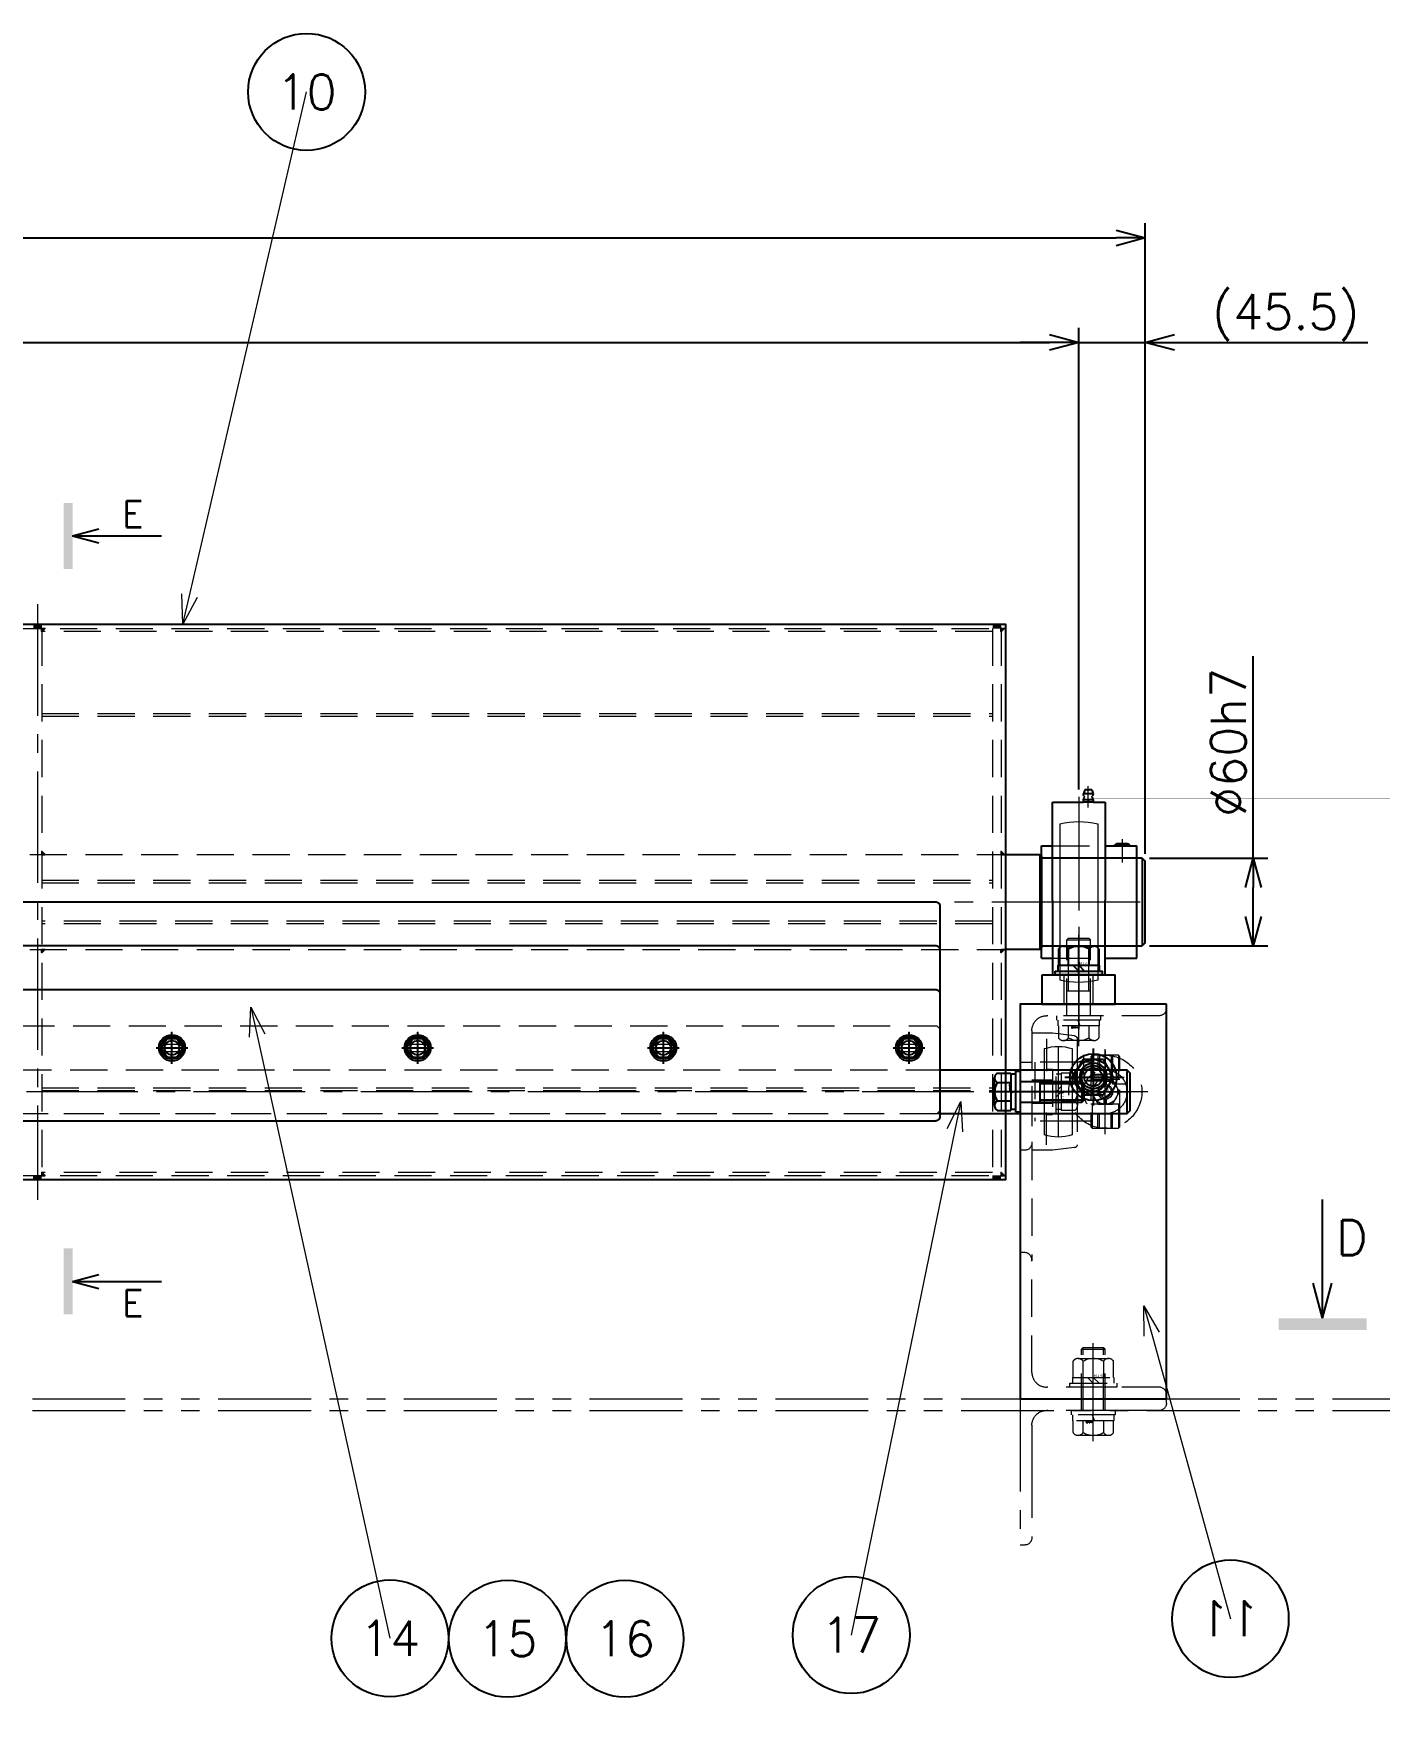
# Model space of a CAD drawing. Header units: millimetres. Extents: x -8731 to 85711, y -14522 to 31379.
# Drawn here: x -3308 to -2387, y 1035 to 2177 of the extents above; entities that cross this region are included whole.
import ezdxf
from ezdxf import colors
from ezdxf.entities.mleader import LeaderData, LeaderLine
from ezdxf.enums import TextEntityAlignment as Align
from ezdxf.math import Vec2, Vec3

# ---------------------------------------------------------------- set-up
doc = ezdxf.new("R2010")
doc.units = ezdxf.units.MM
doc.header["$LTSCALE"] = 4
doc.header["$PDMODE"] = 99
doc.header["$PDSIZE"] = 1
for name, pattern in [('CENTER2', [28.575, 19.05, -3.175, 3.175, -3.175]), ('HIDDEN', [9.525, 6.35, -3.175]), ('PHANTOM2', [31.75, 15.875, -3.175, 3.175, -3.175, 3.175, -3.175])]:
    doc.linetypes.add(name, pattern=pattern)
for name, color, linetype, lineweight in [('04_HIDDEN', 2, 'HIDDEN', 13), ('05_CENTER', 4, 'CENTER2', 13), ('06_PHANTOM', 2, 'PHANTOM2', 13), ('08_DIM', 3, 'Continuous', 13)]:
    doc.layers.add(name, color=color, linetype=linetype, lineweight=lineweight)
doc.layers.add('10_DRAFT', color=8, linetype='Continuous', lineweight=0, plot=False)
doc.styles.add('KANJI0', font='txt.shx', dxfattribs={"width": 0.9, "height": 30, "bigfont": 'bigfont'})
doc.styles.add('KSS_TXT', font='txt.shx', dxfattribs={"bigfont": 'extfont2.shx'})
doc.styles.add('KSS_TXT_L', font='txt.shx', dxfattribs={"height": 9, "bigfont": 'extfont2.shx'})
doc.styles.get("Standard").update_dxf_attribs({"font": 'txt.shx', "bigfont": 'extfont2.shx'})
doc.dimstyles.new('KSS_DIM', dxfattribs={"dimscale": 3, "dimtxt": 3, "dimasz": 2.5, "dimexe": 1.25, "dimexo": 0.625, "dimtad": 1, "dimdsep": 46, "dimtxsty": 'KSS_TXT', "dimblk": 'OPEN30', "dimcen": 0, "dimazin": 2, "dimtfac": 0.75, "dimtmove": 0, "dimatfit": 3, "dimldrblk": 'OPEN30', "dimfxl": 1, "dimtolj": 1, "dimarcsym": 0})

# ---------------------------------------------------------------- blocks, each defined once
blk = doc.blocks.new('M10Nua_1_1_1')
at = {"color": 0, "linetype": 'CENTER2'}
for p, q in [((11.1, 0), (-11.1, 0)), ((0, -11.1), (0, 11.1))]:
    blk.add_line(p, q, dxfattribs=at)
at = {"color": 0}
for p, q in [((-4.9, 8.5), (-9.8, 0)), ((-9.8, 0), (-4.9, -8.5)), ((-4.9, 8.5), (4.9, 8.5)), ((9.8, 0), (4.9, 8.5)), ((4.9, -8.5), (9.8, 0)), ((-4.9, -8.5), (4.9, -8.5))]:
    blk.add_line(p, q, dxfattribs=at)
for radius in [8.49, 5, 4]:
    blk.add_circle((0, 0), radius, dxfattribs=at)
at = {"layer": '10_DRAFT', "style": 'KANJI0', "width": 0.82}
blk.add_text('Ｍ１０', height=1.25, dxfattribs=at).set_placement((0.3, 0.1))
blk = doc.blocks.new('M10Tz_1_1_1')
at = {"color": 0}
for radius in [5, 4]:
    blk.add_circle((0, 0), radius, dxfattribs=at)
at = {"layer": '05_CENTER'}
for p, q in [((8.3, 0), (-8.3, 0)), ((0, -8.3), (0, 8.3))]:
    blk.add_line(p, q, dxfattribs=at)
blk = doc.blocks.new('A$C4CB00668_1_1_1')
at = {"color": 0}
for p, q in [((-24, 25), (-24, 8.5)), ((-6, 25), (-6, 8.5)), ((-24, -8.5), (-24, -25)), ((-6, -8.5), (-6, -25))]:
    blk.add_line(p, q, dxfattribs=at)
for p, q in [((-5, 8.5), (-25, 8.5)), ((-5, -8.5), (-25, -8.5))]:
    blk.add_line(p, q)
blk.add_lwpolyline([(-6, 25), (-24, 25), (-25, 24), (-25, -24), (-24, -25), (-6, -25), (-5, -24), (-5, 24)], close=True, dxfattribs=at)
at = {"layer": '04_HIDDEN'}
for p, q in [((-20, 25), (-20, 15)), ((-19, 25), (-19, 15)), ((-11, 25), (-11, 15)), ((-10, 25), (-10, 15)), ((-5, 15), (-25, 15)), ((-5, -15), (-25, -15)), ((-20, -25), (-20, -15)), ((-19, -25), (-19, -15)), ((-11, -25), (-11, -15)), ((-10, -25), (-10, -15))]:
    blk.add_line(p, q, dxfattribs=at)
at = {"layer": '05_CENTER'}
for p, q in [((-15, 27.9), (-15, 11.5)), ((-15, -27.9), (-15, -11.6))]:
    blk.add_line(p, q, dxfattribs=at)
at = {"layer": '10_DRAFT'}
blk.add_line((-5, 0), (-25, 0), dxfattribs=at)
blk.add_blockref('M10Tz_1_1_1', (-15, 0))
blk = doc.blocks.new('SCS10-12b_1_1_1')
at = {"color": 0, "linetype": 'CENTER2'}
for p, q in [((0, 16.4), (0, -16.4)), ((-16.4, 0), (16.4, 0)), ((-13, -10), (13, -10))]:
    blk.add_line(p, q, dxfattribs=at)
at = {"color": 0}
for p, q in [((-0.8, 8), (-0.8, 4.9)), ((-0.8, 8), (0.8, 8)), ((0.8, 8), (0.8, 4.9)), ((-0.8, -4.9), (-0.8, -15)), ((0.8, -4.9), (0.8, -15))]:
    blk.add_line(p, q, dxfattribs=at)
at = {"color": 0, "linetype": 'HIDDEN'}
for p, q in [((-13, -7.5), (-0.8, -7.5)), ((-12.7, -8), (-0.8, -8)), ((0.8, -7.3), (5, -7.3)), ((5, -5.5), (5, -14.1)), ((5, -5.5), (14.1, -5.5)), ((-9.4, -11.7), (-0.8, -11.7)), ((-9, -12), (-0.8, -12)), ((0.8, -12.3), (5, -12.3))]:
    blk.add_line(p, q, dxfattribs=at)
at = {"color": 0}
for radius, start, end in [(15, 0, 267.134), (5, 98.6269, 261.3731), (5, 0, 81.3731), (5, 278.6269, 0), (15, 272.866, 0)]:
    blk.add_arc((0, 0), radius, start, end, dxfattribs=at)
blk = doc.blocks.new('A$C5AB923D3_1_1_1')
at = {"color": 0}
for radius in [25, 5.1]:
    blk.add_circle((0, 0), radius, dxfattribs=at)
at = {"layer": '05_CENTER'}
for p, q in [((0, -29.1), (0, 29.1)), ((29.1, 0), (-29.1, 0))]:
    blk.add_line(p, q, dxfattribs=at)
blk = doc.blocks.new('A$C4C084B09_1_1')
for name, p in [('A$C5AB923D3_1_1_1', (0, 0)), ('A$C4CB00668_1_1_1', (15, 0))]:
    blk.add_blockref(name, p)
at = {"layer": '04_HIDDEN', "color": 4, "xscale": -1, "rotation": 180}
blk.add_blockref('SCS10-12b_1_1_1', (0, 0), dxfattribs=at)
at = {"layer": '04_HIDDEN'}
blk.add_blockref('M10Nua_1_1_1', (0, 0), dxfattribs=at)
blk = doc.blocks.new('A$C37492DD6_1_1')
at = {"color": 0}
for points in [[(-942, 100), (942, 100, -0.414214), (945, 97), (945, -17, -0.414214), (942, -20), (-942, -20, -0.414214), (-945, -17), (-945, 97, -0.414214)], [(425, 32.5), (425, 27.5, -1), (415, 27.5), (415, 32.5, -1)], [(593, 32.5), (593, 27.5, -1), (583, 27.5), (583, 32.5, -1)], [(761, 32.5), (761, 27.5, -1), (751, 27.5), (751, 32.5, -1)], [(929, 32.5), (929, 27.5, -1), (919, 27.5), (919, 32.5, -1)]]:
    blk.add_lwpolyline(points, format="xyb", close=True, dxfattribs=at)
at = {"layer": '05_CENTER'}
for p, q in [((420, 19.1), (420, 40.9)), ((588, 19.1), (588, 40.9)), ((756, 19.1), (756, 40.9)), ((924, 19.1), (924, 40.9)), ((411.2, 32.5), (428.8, 32.5)), ((411.2, 30), (428.8, 30)), ((411.2, 27.5), (428.8, 27.5)), ((579.2, 32.5), (596.8, 32.5)), ((579.2, 30), (596.8, 30)), ((579.2, 27.5), (596.8, 27.5)), ((747.2, 32.5), (764.8, 32.5)), ((747.2, 30), (764.8, 30)), ((747.2, 27.5), (764.8, 27.5)), ((915.2, 32.5), (932.8, 32.5)), ((915.2, 30), (932.8, 30)), ((915.2, 27.5), (932.8, 27.5))]:
    blk.add_line(p, q, dxfattribs=at)
blk = doc.blocks.new('A$C445778C0_1_1_1')
at = {"color": 0}
blk.add_line((1073, 15), (1073, -15), dxfattribs=at)
blk.add_lwpolyline([(945, 15), (1073, 15), (1075, 13), (1075, -13), (1073, -15), (945, -15)], dxfattribs=at)
for centre in [(420, 30), (588, 30), (756, 30), (924, 30)]:
    blk.add_circle(centre, 5, dxfattribs=at)
at = {"layer": '04_HIDDEN'}
blk.add_lwpolyline([(943, -15), (-943, -15), (-945, -13), (-945, 43), (-943, 45), (943, 45), (945, 43), (945, -13)], close=True, dxfattribs=at)
for points in [[(-945, 15), (945, 15)], [(945, -15), (-945, -15)]]:
    blk.add_lwpolyline(points, dxfattribs=at)
at = {"layer": '05_CENTER'}
for p, q in [((420, 21.4), (420, 38.6)), ((588, 21.4), (588, 38.6)), ((756, 21.4), (756, 38.6)), ((924, 21.4), (924, 38.6)), ((411.4, 30), (428.6, 30)), ((579.4, 30), (596.6, 30)), ((747.4, 30), (764.6, 30)), ((915.4, 30), (932.6, 30)), ((1082.5, 0), (-1082.5, 0))]:
    blk.add_line(p, q, dxfattribs=at)
blk = doc.blocks.new('A$C77164FB2_1_1_1')
at = {"color": 0}
blk.add_lwpolyline([(-942, 70), (942, 70, -0.414214), (945, 67), (945, -17, -0.414214), (942, -20), (-942, -20, -0.414214), (-945, -17), (-945, 67, -0.414214)], format="xyb", close=True, dxfattribs=at)
for centre in [(420, 30), (588, 30), (756, 30), (924, 30)]:
    blk.add_circle(centre, 5, dxfattribs=at)
at = {"layer": '05_CENTER'}
for p, q in [((420, 21.6), (420, 38.4)), ((588, 21.6), (588, 38.4)), ((756, 21.6), (756, 38.4)), ((924, 21.6), (924, 38.4)), ((428.4, 30), (411.6, 30)), ((596.4, 30), (579.6, 30)), ((764.4, 30), (747.6, 30)), ((932.4, 30), (915.6, 30))]:
    blk.add_line(p, q, dxfattribs=at)
blk = doc.blocks.new('A$C2F0E1FC8_1_1_1')
at = {"color": 0}
for points in [[(-942, 130), (942, 130, -0.414214), (945, 127), (945, -17, -0.414214), (942, -20), (-942, -20, -0.414214), (-945, -17), (-945, 127, -0.414214)], [(425, 32.5), (425, 27.5, -1), (415, 27.5), (415, 32.5, -1)], [(593, 32.5), (593, 27.5, -1), (583, 27.5), (583, 32.5, -1)], [(761, 32.5), (761, 27.5, -1), (751, 27.5), (751, 32.5, -1)], [(929, 32.5), (929, 27.5, -1), (919, 27.5), (919, 32.5, -1)]]:
    blk.add_lwpolyline(points, format="xyb", close=True, dxfattribs=at)
at = {"layer": '05_CENTER'}
for p, q in [((420, 19.1), (420, 40.9)), ((588, 19.1), (588, 40.9)), ((756, 19.1), (756, 40.9)), ((924, 19.1), (924, 40.9)), ((411.2, 32.5), (428.8, 32.5)), ((411.2, 30), (428.8, 30)), ((411.2, 27.5), (428.8, 27.5)), ((579.2, 32.5), (596.8, 32.5)), ((579.2, 30), (596.8, 30)), ((579.2, 27.5), (596.8, 27.5)), ((747.2, 32.5), (764.8, 32.5)), ((747.2, 30), (764.8, 30)), ((747.2, 27.5), (764.8, 27.5)), ((915.2, 32.5), (932.8, 32.5)), ((915.2, 30), (932.8, 30)), ((915.2, 27.5), (932.8, 27.5))]:
    blk.add_line(p, q, dxfattribs=at)
blk = doc.blocks.new('A$C09CE55E7_1_1_1')
at = {"color": 0}
for p, q in [((-12.7, 15.8), (-12.7, 6.5)), ((-9.5, 17.5), (9.5, 17.5)), ((-6.4, 6.5), (-6.4, 15.8)), ((6.4, 15.8), (6.4, 6.5)), ((12.7, 15.8), (12.7, 6.5)), ((-14, 0), (-14, 3)), ((-14, 3), (14, 3)), ((14, 0), (-14, 0)), ((12.7, 6.5), (-12.7, 6.5)), ((-12.2, 3), (-12.2, 6.5)), ((-7, 0), (-7, -42.1)), ((-0.6, 6.5), (0.6, 3)), ((7, 0), (7, -42.1)), ((12.2, 6.5), (12.2, 3)), ((14, 3), (14, 0)), ((7, -13.5), (-7, -13.5)), ((-5.6, -13.5), (-5.6, -43.5)), ((5.6, -13.5), (5.6, -43.5)), ((-7, -42.1), (-5.6, -43.5)), ((7, -42.1), (-7, -42.1)), ((5.6, -43.5), (-5.6, -43.5)), ((7, -42.1), (5.6, -43.5))]:
    blk.add_line(p, q, dxfattribs=at)
at = {"color": 0, "linetype": 'CENTER2'}
blk.add_line((0, -46.1), (0, 21.2), dxfattribs=at)
at = {"color": 0}
for centre, radius, start, end in [((-9.5, 13.7), 3.81, 33.626, 146.374), ((0, 4.8), 12.7, 60, 120), ((9.5, 13.7), 3.81, 33.626, 146.374)]:
    blk.add_arc(centre, radius, start, end, dxfattribs=at)
at = {"layer": '10_DRAFT', "ltscale": 3, "style": 'KANJI0', "width": 0.82}
blk.add_text('M14x50', height=1, dxfattribs=at).set_placement((0.5, 6.6))
blk = doc.blocks.new('MUCAFL206c_1_1')
at = {"color": 0}
for p, q in [((-31, 36.2), (-31, -36.2)), ((-29.2, 38.2), (-14, 40)), ((-14, 40), (0, 40)), ((-10, 36.3), (-10, 14.1)), ((0, 40), (0, -40)), ((-40.2, 20.3), (-31, 20.3)), ((-40.2, 20.3), (-40.2, -20.2)), ((-38.2, 20.5), (-37.3, 21)), ((-38.2, 20.3), (-38.2, 20.5)), ((-32.2, 20.5), (-38.2, 20.5)), ((-37.6, 20.3), (-37.6, 20.8)), ((-33.1, 21), (-37.3, 21)), ((-32.2, 20.5), (-33.1, 21)), ((-32.8, 20.3), (-32.8, 20.8)), ((-32.2, 20.3), (-32.2, 20.5)), ((-14, 15.5), (-14, -15.5)), ((-10, 15.5), (-14, 15.5)), ((-40.2, -20.2), (-31, -20.2)), ((-10, -15.5), (-14, -15.5)), ((-10, -36.3), (-10, -14.1)), ((-29.2, -38.2), (-14, -40)), ((-14, -40), (0, -40))]:
    blk.add_line(p, q, dxfattribs=at)
at = {"color": 0, "linetype": 'CENTER2'}
blk.add_line((-35.2, 24), (-35.2, 12), dxfattribs=at)
at = {"color": 0, "linetype": 'HIDDEN'}
for p, q in [((-40.2, 15), (-2.1, 15)), ((-31, 20.3), (-2.1, 20.3)), ((-2.1, 20.3), (-2.1, -20.2)), ((-14, 8), (0, 8)), ((-14, -8), (0, -8)), ((-40.2, -15), (-2.1, -15)), ((-31, -20.2), (-2.1, -20.2))]:
    blk.add_line(p, q, dxfattribs=at)
at = {"color": 0}
for centre, start, end in [((-29, 36.2), 96.7098, 180), ((-29, -36.2), 180, 263.2902)]:
    blk.add_arc(centre, 2, start, end, dxfattribs=at)
at = {"layer": '10_DRAFT'}
for p, q in [((-27.5, 29.5), (-27.5, -29.5)), ((-18, 31), (-18, -31)), ((-8.5, 29.5), (-8.5, -29.5)), ((-40.2, 0), (0, 0))]:
    blk.add_line(p, q, dxfattribs=at)
for start, end in [(72.1545, 107.8455), (252.1545, 287.8455)]:
    blk.add_arc((-18, 0), 31, start, end, dxfattribs=at)
blk = doc.blocks.new('M14Nza_1_1_1')
at = {"color": 0}
for p, q in [((-12.7, 15.4), (-12.7, 6.1)), ((-9.5, 17.1), (9.5, 17.1)), ((-6.4, 6.1), (-6.4, 15.4)), ((6.4, 15.4), (6.4, 6.1)), ((12.7, 15.4), (12.7, 6.1)), ((-12.7, 6.1), (12.7, 6.1)), ((-12.2, 2.6), (-12.2, 6.1)), ((-3.5, 6.1), (0, 2.6)), ((0, 6.1), (3.5, 2.6)), ((12.2, 6.1), (12.2, 2.6))]:
    blk.add_line(p, q, dxfattribs=at)
at = {"color": 0, "linetype": 'CENTER2'}
blk.add_line((0, 0), (0, 17.1), dxfattribs=at)
at = {"color": 0}
blk.add_lwpolyline([(-15, 0), (15, 0), (15, 2.6), (-15, 2.6)], close=True, dxfattribs=at)
for centre, radius, start, end in [((-9.5, 13.3), 3.81, 33.626, 146.374), ((0, 4.4), 12.7, 60, 120), ((9.5, 13.3), 3.81, 33.626, 146.374)]:
    blk.add_arc(centre, radius, start, end, dxfattribs=at)
at = {"layer": '10_DRAFT', "ltscale": 3, "style": 'KANJI0', "width": 0.82}
blk.add_text('Ｍ１４', height=1.5, dxfattribs=at).set_placement((0.4, 6.2))
blk = doc.blocks.new('A$C67FD2836_1_1_1')
at = {"color": 0, "linetype": 'CENTER2'}
for p, q in [((-10.8, 0), (10.8, 0)), ((0, -10.8), (0, 10.8))]:
    blk.add_line(p, q, dxfattribs=at)
at = {"color": 0}
for p, q in [((-7.5, 0), (-3.8, 6.5)), ((-3.8, -6.5), (-7.5, 0)), ((-3.8, 6.5), (3.8, 6.5)), ((3.8, 6.5), (7.5, 0)), ((7.5, 0), (3.8, -6.5)), ((3.8, -6.5), (-3.8, -6.5))]:
    blk.add_line(p, q, dxfattribs=at)
for radius in [9, 7.7]:
    blk.add_circle((0, 0), radius, dxfattribs=at)
at = {"layer": '10_DRAFT', "style": 'KSS_TXT_L'}
blk.add_text('BT-M8', height=0.3, dxfattribs=at).set_placement((-0.7, -0.5))
blk = doc.blocks.new('A$C52DD5DB4_1')
for name, p in [('A$C2F0E1FC8_1_1_1', (-1008, 0)), ('A$C37492DD6_1_1', (-1008, 0)), ('A$C77164FB2_1_1_1', (-1008, 0)), ('A$C445778C0_1_1_1', (-1008, 0)), ('A$C67FD2836_1_1_1', (-588, 30)), ('A$C67FD2836_1_1_1', (-420, 30)), ('A$C67FD2836_1_1_1', (-252, 30)), ('A$C67FD2836_1_1_1', (-84, 30))]:
    blk.add_blockref(name, p)
at = {"rotation": 90}
blk.add_blockref('A$C09CE55E7_1_1_1', (-8, 0), dxfattribs=at)
at = {"layer": '04_HIDDEN', "color": 4, "xscale": -1}
blk.add_blockref('MUCAFL206c_1_1', (0, 0), dxfattribs=at)
at = {"layer": '04_HIDDEN'}
blk.add_blockref('A$C4C084B09_1_1', (50.2, 0), dxfattribs=at)
at = {"layer": '04_HIDDEN', "rotation": 270}
blk.add_blockref('M14Nza_1_1_1', (14, 0), dxfattribs=at)
blk = doc.blocks.new('AM_BALLOON1')
at = {"transparency": 16777216}
blk.add_circle((0, 0), 5, dxfattribs=at)
blk.add_attdef('B_NUMBER', text='', height=3, dxfattribs=at).set_placement((0, 0), align=Align.MIDDLE_CENTER)
blk = doc.blocks.new('_OPEN')
at = {"color": 0, "linetype": 'ByBlock'}
for p, q in [((-1, 0.167), (0, 0)), ((0, 0), (-1, -0.167)), ((0, 0), (-1, 0))]:
    blk.add_line(p, q, dxfattribs=at)
blk = doc.blocks.new('seca02_1_1_1')
for q in [(3.5, 0.8), (3.5, -0.8), (10.64, 0)]:
    blk.add_line((0.5, 0), q)
blk.add_solid([(-0.5, 3.76), (-0.5, -3.76), (0.5, 3.76), (0.5, -3.76)])
blk.add_attdef('A', text='', height=3).set_placement((7.37, 2.5), align=Align.MIDDLE)
blk = doc.blocks.new('seca03_1_1_1')
for q in [(0, 10.64), (-0.8, 3.5), (0.8, 3.5)]:
    blk.add_line((0, 0.5), q)
blk.add_solid([(-3.76, -0.5), (3.76, -0.5), (-3.76, 0.5), (3.76, 0.5)])
blk.add_attdef('A', text='', height=3).set_placement((-2.5, 7.37), align=Align.MIDDLE)
blk = doc.blocks.new('_Open30')
at = {"color": 0, "linetype": 'ByBlock', "lineweight": -2}
for p, q in [((-1, 0.268), (0, 0)), ((0, 0), (-1, -0.268)), ((0, 0), (-1, 0))]:
    blk.add_line(p, q, dxfattribs=at)
blk = doc.blocks.new('*D1419')
at = {"layer": '08_DIM', "color": 0, "lineweight": -2, "transparency": 16777216}
for p, q in [((-2613.1, 1965.7), (-2633.1, 1965.7)), ((-2593.1, 1660), (-2593.1, 1975.7)), ((-2593.1, 1965.7), (-2547.6, 1965.7)), ((-2547.6, 1616), (-2547.6, 1975.7)), ((-2527.6, 1965.7), (-2395.3, 1965.7))]:
    blk.add_line(p, q, dxfattribs=at)
at = {"layer": 'Defpoints', "color": 0, "transparency": 16777216}
for p in [(-2547.6, 1965.7), (-2593.1, 1655), (-2547.6, 1611)]:
    blk.add_point(p, dxfattribs=at)
at = {"layer": '08_DIM', "color": 0, "lineweight": -2, "transparency": 16777216, "xscale": 20, "yscale": 20, "zscale": 20}
blk.add_blockref('_Open30', (-2593.1, 1965.7), dxfattribs=at)
at = {"layer": '08_DIM', "color": 0, "lineweight": -2, "transparency": 16777216, "xscale": 20, "yscale": 20, "zscale": 20, "rotation": 180}
blk.add_blockref('_Open30', (-2547.6, 1965.7), dxfattribs=at)
at = {"layer": '08_DIM', "color": 0, "transparency": 16777216, "insert": (-2451.5, 1982.7), "char_height": 24, "attachment_point": 5, "style": 'KSS_TXT'}
blk.add_mtext('\\A1;(45.5)', dxfattribs=at)
blk = doc.blocks.new('*D1420')
at = {"layer": '08_DIM', "color": 0, "lineweight": -2, "transparency": 16777216}
for p, q in [((-2473.8, 1613), (-2473.8, 1751.2)), ((-2544.6, 1613), (-2463.8, 1613)), ((-2473.8, 1573), (-2473.8, 1593)), ((-2544.6, 1553), (-2463.8, 1553))]:
    blk.add_line(p, q, dxfattribs=at)
at = {"layer": 'Defpoints', "color": 0, "transparency": 16777216}
for p in [(-2549.6, 1613), (-2473.8, 1613), (-2549.6, 1553)]:
    blk.add_point(p, dxfattribs=at)
at = {"layer": '08_DIM', "color": 0, "lineweight": -2, "transparency": 16777216, "xscale": 20, "yscale": 20, "zscale": 20}
for p, rotation in [((-2473.8, 1613), 90), ((-2473.8, 1553), 270)]:
    blk.add_blockref('_Open30', p, dxfattribs=dict(at, rotation=rotation))
at = {"layer": '08_DIM', "color": 0, "transparency": 16777216, "insert": (-2490.8, 1692.1), "char_height": 24, "attachment_point": 5, "rotation": 90, "style": 'KSS_TXT'}
blk.add_mtext('\\A1;%%C60h7', dxfattribs=at)
blk = doc.blocks.new('*D1422')
at = {"layer": '08_DIM', "color": 0, "lineweight": -2, "transparency": 16777216}
for p, q in [((-5047.6, 1615.9), (-5047.6, 2047.2)), ((-2547.6, 1616), (-2547.6, 2047.2)), ((-5027.6, 2037.2), (-2567.6, 2037.2))]:
    blk.add_line(p, q, dxfattribs=at)
at = {"layer": 'Defpoints', "color": 0, "transparency": 16777216}
for p in [(-2547.6, 2037.2), (-5047.6, 1610.9), (-2547.6, 1611)]:
    blk.add_point(p, dxfattribs=at)
at = {"layer": '08_DIM', "color": 0, "lineweight": -2, "transparency": 16777216, "xscale": 20, "yscale": 20, "zscale": 20, "rotation": 180}
blk.add_blockref('_Open30', (-5047.6, 2037.2), dxfattribs=at)
at = {"layer": '08_DIM', "color": 0, "lineweight": -2, "transparency": 16777216, "xscale": 20, "yscale": 20, "zscale": 20}
blk.add_blockref('_Open30', (-2547.6, 2037.2), dxfattribs=at)
at = {"layer": '08_DIM', "color": 0, "transparency": 16777216, "insert": (-3797.6, 2054.2), "char_height": 24, "attachment_point": 5, "style": 'KSS_TXT'}
blk.add_mtext('\\A1;2500', dxfattribs=at)
blk = doc.blocks.new('*D1424')
at = {"layer": '08_DIM', "color": 0, "lineweight": -2, "transparency": 16777216}
for p, q in [((-4673.1, 1660), (-4673.1, 1975.7)), ((-4653.1, 1965.7), (-2613.1, 1965.7)), ((-2593.1, 1660), (-2593.1, 1975.7))]:
    blk.add_line(p, q, dxfattribs=at)
at = {"layer": 'Defpoints', "color": 0, "transparency": 16777216}
for p in [(-2593.1, 1965.7), (-4673.1, 1655), (-2593.1, 1655)]:
    blk.add_point(p, dxfattribs=at)
at = {"layer": '08_DIM', "color": 0, "lineweight": -2, "transparency": 16777216, "xscale": 20, "yscale": 20, "zscale": 20, "rotation": 180}
blk.add_blockref('_Open30', (-4673.1, 1965.7), dxfattribs=at)
at = {"layer": '08_DIM', "color": 0, "lineweight": -2, "transparency": 16777216, "xscale": 20, "yscale": 20, "zscale": 20}
blk.add_blockref('_Open30', (-2593.1, 1965.7), dxfattribs=at)
at = {"layer": '08_DIM', "color": 0, "transparency": 16777216, "insert": (-3633.1, 1982.7), "char_height": 24, "attachment_point": 5, "style": 'KSS_TXT'}
blk.add_mtext('\\A1;2080', dxfattribs=at)
blk = doc.blocks.new('A$C5136444F_1_1_1')
at = {"color": 0}
for p, q in [((-13.9, 15.1), (-13.9, 7)), ((-10.4, 17), (10.4, 17)), ((-6.9, 7), (-6.9, 15.1)), ((6.9, 15.1), (6.9, 7)), ((13.8, 7), (13.8, 15.1)), ((-15, 0), (-15, 3)), ((-15, 3), (15, 3)), ((-15, 0), (15, 0)), ((-14, 3), (-14, 7)), ((-14, 7), (14, 7)), ((-8, 0), (-8, -51.9)), ((0.7, 3), (-0.7, 7)), ((8, 0), (8, -51.9)), ((14, 7), (14, 3)), ((15, 3), (15, 0)), ((8, -17), (-8, -17)), ((-6.9, -17), (-6.9, -53)), ((6.9, -17), (6.9, -53)), ((8, -51.9), (-8, -51.9)), ((-8, -51.9), (-6.9, -53)), ((6.9, -53), (-6.9, -53)), ((8, -51.9), (6.9, -53))]:
    blk.add_line(p, q, dxfattribs=at)
at = {"color": 0, "linetype": 'CENTER2'}
blk.add_line((0, 20.9), (0, -56), dxfattribs=at)
at = {"color": 0}
for centre, radius, start, end in [((-10.4, 12.8), 4.16, 33.626, 146.374), ((0, 3.1), 13.8, 60, 120), ((10.4, 12.8), 4.16, 33.626, 146.374)]:
    blk.add_arc(centre, radius, start, end, dxfattribs=at)
at = {"layer": '10_DRAFT', "style": 'KANJI0', "width": 0.82}
blk.add_text('M16x60', height=1, dxfattribs=at).set_placement((0.4, 7.5))
blk = doc.blocks.new('16b_1_1_1')
at = {"color": 0}
for p, q in [((-6.9, 12), (-13.9, 0)), ((6.9, 12), (-6.9, 12)), ((13.9, 0), (6.9, 12)), ((-13.9, 0), (-6.9, -12)), ((6.9, -12), (13.9, 0)), ((-6.9, -12), (6.9, -12))]:
    blk.add_line(p, q, dxfattribs=at)
at = {"color": 0, "linetype": 'CENTER2'}
for p, q in [((0, 19.5), (0, -19.5)), ((-19.5, 0), (19.5, 0))]:
    blk.add_line(p, q, dxfattribs=at)
at = {"color": 0}
for radius in [16, 12, 8, 6.25]:
    blk.add_circle((0, 0), radius, dxfattribs=at)
at = {"layer": '10_DRAFT', "style": 'KANJI0', "width": 0.82}
blk.add_text('Ｍ１６', height=1.71, dxfattribs=at).set_placement((0.4, 0.2))
blk = doc.blocks.new('A$C46B767A8_1_1_1')
at = {"color": 0}
for p, q in [((-13.9, 15.1), (-13.9, 7)), ((-10.4, 17), (10.4, 17)), ((-6.9, 7), (-6.9, 15.1)), ((6.9, 15.1), (6.9, 7)), ((13.9, 7), (13.9, 15.1)), ((-15, 0), (-15, 3)), ((-15, 3), (15, 3)), ((-15, 0), (15, 0)), ((-14, 3), (-14, 7)), ((-14, 7), (14, 7)), ((-8, 0), (-8, -41.9)), ((-6.9, 0), (-6.9, -43)), ((0.7, 3), (-0.7, 7)), ((6.9, 0), (6.9, -43)), ((8, 0), (8, -41.9)), ((14, 7), (14, 3)), ((15, 3), (15, 0)), ((8, -41.9), (-8, -41.9)), ((-8, -41.9), (-6.9, -43)), ((6.9, -43), (-6.9, -43)), ((8, -41.9), (6.9, -43))]:
    blk.add_line(p, q, dxfattribs=at)
at = {"color": 0, "linetype": 'CENTER2'}
blk.add_line((0, 20.9), (0, -46), dxfattribs=at)
at = {"color": 0}
for centre, radius, start, end in [((-10.4, 12.8), 4.16, 33.626, 146.374), ((0, 3.1), 13.8, 60, 120), ((10.4, 12.8), 4.16, 33.626, 146.374)]:
    blk.add_arc(centre, radius, start, end, dxfattribs=at)
at = {"layer": '10_DRAFT', "style": 'KANJI0', "width": 0.82}
blk.add_text('M16x50', height=1, dxfattribs=at).set_placement((0.4, 7.5))
blk = doc.blocks.new('M16Nza_1_1_1')
at = {"color": 0}
for p, q in [((-13.9, 17.7), (-13.9, 6.6)), ((-10.4, 19.6), (10.4, 19.6)), ((-6.9, 6.6), (-6.9, 17.7)), ((6.9, 17.7), (6.9, 6.6)), ((13.9, 6.6), (13.9, 17.7)), ((-14, 2.6), (-14, 6.6)), ((-14, 6.6), (14, 6.6)), ((-4, 6.6), (0, 2.6)), ((0, 6.6), (4, 2.6)), ((14, 6.6), (14, 2.6))]:
    blk.add_line(p, q, dxfattribs=at)
at = {"color": 0, "linetype": 'CENTER2'}
blk.add_line((0, 0), (0, 19.6), dxfattribs=at)
at = {"color": 0}
blk.add_lwpolyline([(-16, 2.6), (16, 2.6), (16, 0), (-16, 0)], close=True, dxfattribs=at)
for centre, radius, start, end in [((-10.4, 15.4), 4.16, 33.626, 146.374), ((0, 5.7), 13.8, 60, 120), ((10.4, 15.4), 4.16, 33.626, 146.374)]:
    blk.add_arc(centre, radius, start, end, dxfattribs=at)
at = {"layer": '10_DRAFT', "style": 'KANJI0', "width": 0.82}
blk.add_text('Ｍ１６', height=1.71, dxfattribs=at).set_placement((0.4, 6.8))
blk = doc.blocks.new('A$C448B04A9_1_1_1')
at = {"color": 0}
for p, q in [((3, 100), (0, 100)), ((0, 0), (0, 100)), ((8, 18), (8, 95)), ((0, 0), (100, 0)), ((95, 8), (18, 8)), ((100, 3), (100, 0))]:
    blk.add_line(p, q, dxfattribs=at)
for centre, radius, start, end in [((3, 95), 5, 0, 90), ((18, 18), 10, 180, 270), ((95, 3), 5, 0, 90)]:
    blk.add_arc(centre, radius, start, end, dxfattribs=at)
blk = doc.blocks.new('A$C608A31E5_1_1_1')
at = {"color": 0}
blk.add_lwpolyline([(-50, 420), (50, 420), (50, 150), (-50, 150)], close=True, dxfattribs=at)
blk.add_circle((0, 370), 9.5, dxfattribs=at)
at = {"layer": '04_HIDDEN'}
for p, q in [((42, 380), (50, 380)), ((42, 325), (42, 244.4))]:
    blk.add_line(p, q, dxfattribs=at)
at = {"layer": '05_CENTER'}
for p, q in [((10, 429.1), (10, 402.8)), ((0, 355.2), (0, 384.8)), ((-14.8, 370), (14.8, 370)), ((31.4, 360), (61, 360)), ((0, 139), (0, 168.6))]:
    blk.add_line(p, q, dxfattribs=at)
at = {"layer": '04_HIDDEN', "rotation": 180}
blk.add_blockref('A$C448B04A9_1_1_1', (50, 420), dxfattribs=at)
at = {"layer": '04_HIDDEN', "xscale": -1}
blk.add_blockref('A$C448B04A9_1_1_1', (50, 150), dxfattribs=at)
blk = doc.blocks.new('A$C67F20274_1_1_1')
h = blk.add_hatch(color=3)
h.dxf.hatch_style = 1
h.paths.add_polyline_path([(0, -2), (0, 0), (-2, 0)])
at = {"color": 3}
blk.add_lwpolyline([(0, 0), (-2, 0), (-2, 0), (0, -2)], close=True, dxfattribs=at)
blk = doc.blocks.new('A$C715E4393_1_1_1')
h = blk.add_hatch(color=3)
h.dxf.hatch_style = 1
h.paths.add_polyline_path([(325.5, 187), (325.5, 189.2, 0.11176), (328, 188.6), (328, 187)])
h.paths.add_polyline_path([(328, 187), (328, 188.6, 0.111762), (330.5, 189.2), (330.5, 187)])
h = blk.add_hatch(color=3)
h.dxf.hatch_style = 1
h.paths.add_polyline_path([(981.5, 187), (981.5, 189.2, 0.11176), (984, 188.6), (984, 187)])
h.paths.add_polyline_path([(984, 187), (984, 188.6, 0.111762), (986.5, 189.2), (986.5, 187)])
h = blk.add_hatch(color=3)
h.dxf.hatch_style = 1
h.paths.add_polyline_path([(330.5, -187), (330.5, -189.2, 0.11176), (328, -188.6), (328, -187)])
h.paths.add_polyline_path([(328, -187), (328, -188.6, 0.111762), (325.5, -189.2), (325.5, -187)])
h = blk.add_hatch(color=3)
h.dxf.hatch_style = 1
h.paths.add_polyline_path([(986.5, -187), (986.5, -189.2, 0.11176), (984, -188.6), (984, -187)])
h.paths.add_polyline_path([(984, -187), (984, -188.6, 0.111762), (981.5, -189.2), (981.5, -187)])
at = {"color": 0}
for p, q in [((990, 32.5), (1013.5, 32.5)), ((1013.5, 32.5), (1014.5, 31.5)), ((1013.5, 32.5), (1013.5, -32.5)), ((1014.5, 31.5), (1014.5, -31.5)), ((1083.5, 30), (1014.5, 30)), ((1083.5, 30), (1085.5, 28)), ((1083.5, 30), (1083.5, -30)), ((1085.5, -28), (1085.5, 28)), ((1013.5, -32.5), (990, -32.5)), ((1013.5, -32.5), (1014.5, -31.5)), ((1014.5, -30), (1083.5, -30)), ((1085.5, -28), (1083.5, -30))]:
    blk.add_line(p, q, dxfattribs=at)
blk.add_lwpolyline([(-990, 190), (990, 190), (990, -190), (-990, -190)], close=True, dxfattribs=at)
at = {"color": 3}
for centre, start, end in [((328, 194.5), 244.4921, 295.5079), ((984, 194.5), 244.4921, 295.5079), ((328, -194.5), 64.4921, 115.5079), ((984, -194.5), 64.4921, 115.5079)]:
    blk.add_arc(centre, 5.81, start, end, dxfattribs=at)
at = {"layer": '04_HIDDEN'}
for p, q in [((-990, 187), (990, 187)), ((325.5, 190), (325.5, 187)), ((330.5, 190), (330.5, 187)), ((331, 187), (331, -187)), ((981, 185), (331, 185)), ((981, 187), (981, -187)), ((981.5, 190), (981.5, 187)), ((986.5, 190), (986.5, 187)), ((987, 187), (987, -187)), ((331, 129), (981, 129)), ((331, 127), (981, 127)), ((-325, 32.5), (990, 32.5)), ((331, 15), (981, 15)), ((331, 13), (981, 13)), ((981, -13), (331, -13)), ((981, -15), (331, -15)), ((-325, -32.5), (990, -32.5)), ((331, -127), (981, -127)), ((331, -129), (981, -129)), ((-990, -187), (990, -187)), ((325.5, -190), (325.5, -187)), ((330.5, -190), (330.5, -187)), ((981, -185), (331, -185)), ((981.5, -190), (981.5, -187)), ((986.5, -190), (986.5, -187))]:
    blk.add_line(p, q, dxfattribs=at)
at = {"layer": '05_CENTER'}
for p, q in [((328, 203.6), (328, -203.6)), ((-1419.8, 0), (1090.8, 0))]:
    blk.add_line(p, q, dxfattribs=at)
at = {"layer": '10_DRAFT'}
blk.add_line((1040, 5.8), (1040, -5.8), dxfattribs=at)
at = {"xscale": -1}
for p in [(331, 187), (987, 187), (331, -32.5), (987, -32.5)]:
    blk.add_blockref('A$C67F20274_1_1_1', p, dxfattribs=at)
at = {"rotation": 180}
for p in [(331, 32.5), (987, 32.5), (331, -187), (987, -187)]:
    blk.add_blockref('A$C67F20274_1_1_1', p, dxfattribs=at)
blk = doc.blocks.new('MUCP212b_1_1_1')
at = {"color": 0}
for p, q in [((-18, 138), (-18, 70.9)), ((-10, 138), (-18, 138)), ((-8.3, 140), (-10, 140)), ((-10, 139.7), (-10, 138.3)), ((-10, 138), (-8.3, 138)), ((-8.9, 146.5), (-9.8, 143.8)), ((-9.8, 143.8), (-3.2, 143.8)), ((-8.9, 146.5), (-4.1, 146.5)), ((-4.8, 140), (-8.3, 140)), ((-8.3, 138), (-4.8, 138)), ((-6.5, 139.7), (-6.5, 138.3)), ((-3, 140), (-4.8, 140)), ((-4.8, 138), (-3, 138)), ((-4.1, 146.5), (-3.2, 143.8)), ((-3, 139.7), (-3, 138.3)), ((18, 138), (-3, 138)), ((18, 70.9), (18, 138)), ((-39.7, 31.3), (-39.7, 108.3)), ((-18, 108.3), (-39.7, 108.3)), ((-33.3, 109.8), (-34.7, 109)), ((-24.7, 109), (-34.7, 109)), ((-34.7, 108.3), (-34.7, 109)), ((-26.1, 109.8), (-33.3, 109.8)), ((-26.1, 109.8), (-24.7, 109)), ((-24.7, 108.3), (-24.7, 109)), ((25.4, 108.3), (18, 108.3)), ((25.4, 31.3), (25.4, 108.3)), ((-18, 20), (-18, 70.9)), ((18, 70.9), (18, 20)), ((-18, 31.3), (-39.7, 31.3)), ((25.4, 31.3), (18, 31.3)), ((25, 20), (-25, 20)), ((-25, 0), (-25, 20)), ((25, 0), (25, 20)), ((25, 0), (-25, 0))]:
    blk.add_line(p, q, dxfattribs=at)
for centre, radius, start, end in [((-15.2, 142.9), 6, 330.761, 348.6534), ((-6.5, 143.8), 3.3, 180, 207.487), ((-10.1, 141.9), 0.8, 348.6534, 27.487), ((-6.5, 145.2), 1.59, 54.1961, 125.8039), ((-2.9, 141.9), 0.8, 152.513, 191.3466), ((-6.5, 143.8), 3.3, 332.513, 0), ((2.2, 142.9), 6, 191.3466, 209.239)]:
    blk.add_arc(centre, radius, start, end, dxfattribs=at)
for points, weights in [([(-8.3, 140), (-9.1, 140), (-10, 139.7)], [1, 1.07194812406, 1.06657306684]), ([(-10, 139.7), (-10, 140), (-10, 140)], [1.06657306684, 1.07194812406, 1]), ([(-10, 138.3), (-9.1, 138), (-8.3, 138)], [1.06657306684, 1.07194812406, 1]), ([(-10, 138), (-10, 138), (-10, 138.3)], [1, 1.07194812406, 1.06657306684]), ([(-6.5, 139.7), (-7.4, 140), (-8.3, 140)], [1.06657306684, 1.07194812406, 1]), ([(-8.3, 138), (-7.4, 138), (-6.5, 138.3)], [1, 1.07194812406, 1.06657306684]), ([(-4.8, 140), (-5.6, 140), (-6.5, 139.7)], [1, 1.07194812406, 1.06657306684]), ([(-6.5, 138.3), (-5.6, 138), (-4.8, 138)], [1.06657306684, 1.07194812406, 1]), ([(-3, 139.7), (-3.9, 140), (-4.8, 140)], [1.06657306684, 1.07194812406, 1]), ([(-4.8, 138), (-3.9, 138), (-3, 138.3)], [1, 1.07194812406, 1.06657306684]), ([(-3, 140), (-3, 140), (-3, 139.7)], [1, 1.07194812406, 1.06657306684]), ([(-3, 138.3), (-3, 138), (-3, 138)], [1.06657306684, 1.07194812406, 1])]:
    blk.add_rational_spline(points, weights, degree=2, dxfattribs=at)
at = {"layer": '04_HIDDEN', "color": 0}
for p, q in [((18, 108.3), (-18, 108.3)), ((25.4, 99.8), (-39.7, 99.8)), ((25.4, 39.8), (-39.7, 39.8)), ((18, 31.3), (-18, 31.3)), ((-10, 0), (-10, 20)), ((10, 0), (10, 20))]:
    blk.add_line(p, q, dxfattribs=at)
at = {"layer": '05_CENTER', "color": 0}
for p, q in [((-6.5, 134.4), (-6.5, 149)), ((0, 141.8), (0, 0)), ((-29.7, 112.8), (-29.7, 96.8))]:
    blk.add_line(p, q, dxfattribs=at)
at = {"layer": '10_DRAFT'}
for p, q in [((-13, 123.2), (-13, 16.4)), ((13, 123.2), (13, 16.4)), ((25.4, 69.8), (-39.7, 69.8))]:
    blk.add_line(p, q, dxfattribs=at)
for start, end in [(76.328, 103.672), (256.328, 283.672)]:
    blk.add_arc((0, 69.8), 55, start, end, dxfattribs=at)

msp = doc.modelspace()

# ---------------------------------------------------------------- linework, layer by layer
at = {"layer": '06_PHANTOM'}
for p, q in [((-6356.52974, 1243.20369), (-652.58284, 1243.20369)), ((-6356.52974, 1235.20369), (-652.58284, 1235.20369))]:
    msp.add_line(p, q, dxfattribs=at)

# ---------------------------------------------------------------- block references
at = {"xscale": 6, "yscale": 6, "zscale": 6}
msp.add_blockref('seca02_1_1_1', (-3284.11566, 1833.42826), dxfattribs=at).add_auto_attribs({'A': 'E'})
for name, p in [('A$C715E4393_1_1_1', (-3633.12248, 1583.00369)), ('A$C52DD5DB4_1', (-2625.12248, 1453.20369)), ('M16Nza_1_1_1', (-2593.12248, 1533.20369)), ('16b_1_1_1', (-2583.12248, 1463.20369))]:
    msp.add_blockref(name, p)
at = {"color": 4, "xscale": -1}
msp.add_blockref('MUCP212b_1_1_1', (-2593.12248, 1513.20369), dxfattribs=at)
at = {"xscale": -1}
msp.add_blockref('A$C608A31E5_1_1_1', (-2583.12248, 1093.20369), dxfattribs=at)
ref = msp.add_blockref('seca03_1_1_1', (-2426.34649, 1294.34452), dxfattribs=dict(xscale=-8, yscale=8, zscale=8))
ref.add_attrib('A', 'D', dxfattribs={"height": 24}).set_placement((-2406.34649, 1353.34335), align=Align.MIDDLE)
ref = msp.add_blockref('seca02_1_1_1', (-3284.11566, 1323.49508), dxfattribs=dict(xscale=6, yscale=6, zscale=6))
ref.add_attrib('A', 'E', dxfattribs={"height": 18}).set_placement((-3239.86654, 1308.71914), align=Align.MIDDLE)
at = {"layer": '04_HIDDEN', "rotation": 180}
for name, p in [('A$C5136444F_1_1_1', (-2593.12248, 1505.20369)), ('A$C46B767A8_1_1_1', (-2583.12248, 1235.20369))]:
    msp.add_blockref(name, p, dxfattribs=at)
at = {"layer": '04_HIDDEN'}
msp.add_blockref('M16Nza_1_1_1', (-2583.12248, 1251.20369), dxfattribs=at)
at = {"layer": '06_PHANTOM', "xscale": -1, "rotation": 180}
msp.add_blockref('A$C448B04A9_1_1_1', (-2633.12248, 1243.20369), dxfattribs=at)

# ---------------------------------------------------------------- dimensions: what is measured, and where the dimension line sits
at = {"layer": '08_DIM'}
for base, p1, p2, picture, middle in [((-2547.62248, 2037.18939), (-5047.62248, 1610.90369), (-2547.62248, 1611.00369), '*D1422', (-3797.62248, 2054.20606)), ((-2593.12248, 1965.65879), (-4673.12248, 1655.00323), (-2593.12248, 1655.00323), '*D1424', (-3633.12248, 1982.65879))]:
    dim = msp.add_linear_dim(base=base, p1=p1, p2=p2, angle=0, dimstyle='KSS_DIM', override={"dimscale": 8}, dxfattribs=at)
    dim.commit()
    dim.dimension.update_dxf_attribs({"geometry": picture, "text_midpoint": middle})
dim = msp.add_linear_dim(base=(-2547.62248, 1965.65879), p1=(-2593.12248, 1655.00323), p2=(-2547.62248, 1611.00369), angle=0, text='(<>)', dimstyle='KSS_DIM', override={"dimscale": 8}, dxfattribs=at)
dim.commit()
dim.dimension.update_dxf_attribs({"geometry": '*D1419', "text_midpoint": (-2451.45582, 1982.69212)})
dim = msp.add_linear_dim(base=(-2473.77672, 1613.00369), p1=(-2549.62248, 1553.00369), p2=(-2549.62248, 1613.00369), angle=90, text='%%C<>h7', dimstyle='KSS_DIM', override={"dimscale": 8}, dxfattribs=at)
dim.commit()
dim.dimension.update_dxf_attribs({"geometry": '*D1420', "text_midpoint": (-2473.77672, 1692.08702), "dimtype": 160})

# ---------------------------------------------------------------- leaders
ml = msp.add_multileader_block('Standard', dxfattribs=at)
ml.set_content('AM_BALLOON1', color=256, scale=8)
ml.set_attribute('B_NUMBER', '10', width=0)
ml.set_leader_properties(color=256, linetype='ByLayer', lineweight=-1)
ml.set_arrow_properties(name='OPEN30')
ml.build(insert=Vec2(0, 0))
ml.multileader.update_dxf_attribs({"has_dogleg": 0, "text_right_attachment_type": 6, "dogleg_length": 0, "arrow_head_size": 20, "scale": 8, "block_connection_type": 1})
ctx = ml.context
ctx.base_point, ctx.scale, ctx.char_height, ctx.arrow_head_size, ctx.landing_gap_size, ctx.plane_origin = Vec3(-3121.07685, 2137.07661), 8, 32, 20, 16, Vec3(-3205.70799, 1773.00369)
ctx.right_attachment, ctx.attachment_type = 6, 1
notes = []
notes.append((ctx, [(0, (1, 1, 0), (-3121.07685, 2137.07661), (1, 0), 0, [(0, [(-3205.70799, 1773.00369)], 0, [])])]))
ctx.block.insert = Vec3(-3121.07685, 2137.07661)
ml = msp.add_multileader_block('Standard', dxfattribs=at)
ml.set_content('AM_BALLOON1', color=256, scale=-8)
ml.set_attribute('B_NUMBER', 'AG', width=0)
ml.set_leader_properties(color=256, linetype='ByLayer', lineweight=-1)
ml.set_arrow_properties(name='OPEN')
ml.build(insert=Vec2(0, 0))
ml.multileader.update_dxf_attribs({"leader_type": 0, "has_dogleg": 0, "text_right_attachment_type": 6, "dogleg_length": 0, "arrow_head_size": 16, "scale": 8, "block_connection_type": 1})
ctx = ml.context
ctx.base_point, ctx.scale, ctx.char_height, ctx.arrow_head_size, ctx.landing_gap_size, ctx.plane_origin = Vec3(-5339.44379, 1906.34616), 8, 32, 16, 16, Vec3(-5339.44379, 1906.34616)
ctx.right_attachment, ctx.text_align_type, ctx.attachment_type = 6, 2, 1
notes.append((ctx, [(0, (0, 0, 0), (0, 0), (1, 0), 1, [])]))
ctx.block.insert, ctx.block.scale = Vec3(-5339.44379, 1906.34616), Vec3(-8, 8, 8)
ml = msp.add_multileader_block('Standard', dxfattribs=at)
ml.set_content('AM_BALLOON1', color=256, scale=8)
ml.set_attribute('B_NUMBER', '14', width=0)
ml.set_leader_properties(color=256, linetype='ByLayer', lineweight=-1)
ml.set_arrow_properties(name='OPEN30')
ml.build(insert=Vec2(0, 0))
ml.multileader.update_dxf_attribs({"has_dogleg": 0, "text_right_attachment_type": 6, "dogleg_length": 0, "arrow_head_size": 20, "scale": 8, "block_connection_type": 1})
ctx = ml.context
ctx.base_point, ctx.scale, ctx.char_height, ctx.arrow_head_size, ctx.landing_gap_size, ctx.plane_origin = Vec3(-3064.04212, 1079.40391), 8, 32, 20, 16, Vec3(-3924.10985, 1975.4852)
ctx.right_attachment, ctx.attachment_type = 6, 1
notes.append((ctx, [(0, (1, 1, 0), (-3064.04212, 1079.40391), (1, 0), 0, [(0, [(-3159.26828, 1511.12902)], 0, [])])]))
ctx.block.insert = Vec3(-3064.04212, 1079.40391)
ml = msp.add_multileader_block('Standard', dxfattribs=at)
ml.set_content('AM_BALLOON1', color=256, scale=8)
ml.set_attribute('B_NUMBER', '17', width=0)
ml.set_leader_properties(color=256, linetype='ByLayer', lineweight=-1)
ml.set_arrow_properties(name='OPEN30')
ml.build(insert=Vec2(0, 0))
ml.multileader.update_dxf_attribs({"has_dogleg": 0, "text_right_attachment_type": 6, "dogleg_length": 0, "arrow_head_size": 20, "scale": 8, "block_connection_type": 1})
ctx = ml.context
ctx.base_point, ctx.scale, ctx.char_height, ctx.arrow_head_size, ctx.landing_gap_size, ctx.plane_origin = Vec3(-2748.6636, 1081.59614), 8, 32, 20, 16, Vec3(-3679.72726, 1977.67743)
ctx.right_attachment, ctx.attachment_type = 6, 1
notes.append((ctx, [(0, (1, 1, 0), (-2748.6636, 1081.59614), (-1, 0), 0, [(0, [(-2673.76011, 1446.52984)], 0, [])])]))
ctx.block.insert = Vec3(-2748.6636, 1081.59614)
ml = msp.add_multileader_block('Standard', dxfattribs=at)
ml.set_content('AM_BALLOON1', color=256, scale=-8)
ml.set_attribute('B_NUMBER', '11', width=0)
ml.set_leader_properties(color=256, linetype='ByLayer', lineweight=-1)
ml.set_arrow_properties(name='OPEN30')
ml.build(insert=Vec2(0, 0))
ml.multileader.update_dxf_attribs({"has_dogleg": 0, "text_right_attachment_type": 6, "dogleg_length": 0, "arrow_head_size": 20, "scale": 8, "block_connection_type": 1})
ctx = ml.context
ctx.base_point, ctx.scale, ctx.char_height, ctx.arrow_head_size, ctx.landing_gap_size, ctx.plane_origin = Vec3(-2489.32193, 1092.77381), 8, 32, 20, 16, Vec3(-2548.55524, 1306.69482)
ctx.right_attachment, ctx.text_align_type, ctx.attachment_type = 6, 2, 1
notes.append((ctx, [(0, (1, 1, 0), (-2489.32193, 1092.77381), (1, 0), 0, [(0, [(-2548.55524, 1306.69482)], 0, [])])]))
ctx.block.insert, ctx.block.scale = Vec3(-2489.32193, 1092.77381), Vec3(-8, 8, 8)
ml = msp.add_multileader_block('Standard', dxfattribs=at)
ml.set_content('AM_BALLOON1', color=256, scale=8)
ml.set_attribute('B_NUMBER', '15', width=0)
ml.set_leader_properties(color=256, linetype='ByLayer', lineweight=-1)
ml.set_arrow_properties(name='OPEN')
ml.build(insert=Vec2(0, 0))
ml.multileader.update_dxf_attribs({"leader_type": 0, "has_dogleg": 0, "text_right_attachment_type": 6, "dogleg_length": 0, "arrow_head_size": 16, "scale": 8, "block_connection_type": 1})
ctx = ml.context
ctx.base_point, ctx.scale, ctx.char_height, ctx.arrow_head_size, ctx.landing_gap_size, ctx.plane_origin = Vec3(-2983.7593, 1079.08931), 8, 32, 16, 16, Vec3(-2983.7593, 1079.08931)
ctx.right_attachment, ctx.attachment_type = 6, 1
notes.append((ctx, [(0, (0, 0, 0), (0, 0), (1, 0), 1, [])]))
ctx.block.insert = Vec3(-2983.7593, 1079.08931)
ml = msp.add_multileader_block('Standard', dxfattribs=at)
ml.set_content('AM_BALLOON1', color=256, scale=8)
ml.set_attribute('B_NUMBER', '16', width=0)
ml.set_leader_properties(color=256, linetype='ByLayer', lineweight=-1)
ml.set_arrow_properties(name='OPEN')
ml.build(insert=Vec2(0, 0))
ml.multileader.update_dxf_attribs({"leader_type": 0, "has_dogleg": 0, "text_right_attachment_type": 6, "dogleg_length": 0, "arrow_head_size": 16, "scale": 8, "block_connection_type": 1})
ctx = ml.context
ctx.base_point, ctx.scale, ctx.char_height, ctx.arrow_head_size, ctx.landing_gap_size, ctx.plane_origin = Vec3(-2903.44198, 1079.08931), 8, 32, 16, 16, Vec3(-2903.44198, 1079.08931)
ctx.right_attachment, ctx.attachment_type = 6, 1
notes.append((ctx, [(0, (0, 0, 0), (0, 0), (1, 0), 1, [])]))
ctx.block.insert = Vec3(-2903.44198, 1079.08931)
for ctx, leaders in notes:
    for number, flags, end, landing, length, lines in leaders:
        leader = LeaderData()
        leader.index, (leader.has_last_leader_line, leader.has_dogleg_vector, leader.attachment_direction) = number, flags
        leader.last_leader_point, leader.dogleg_vector, leader.dogleg_length = Vec3(end), Vec3(landing), length
        for number, points, colour, breaks in lines:
            line = LeaderLine()
            line.index, line.vertices, line.color, line.breaks = number, Vec3.list(points), colors.encode_raw_color(colour), breaks
            leader.lines.append(line)
        ctx.leaders.append(leader)

doc.saveas('drawing.dxf')
